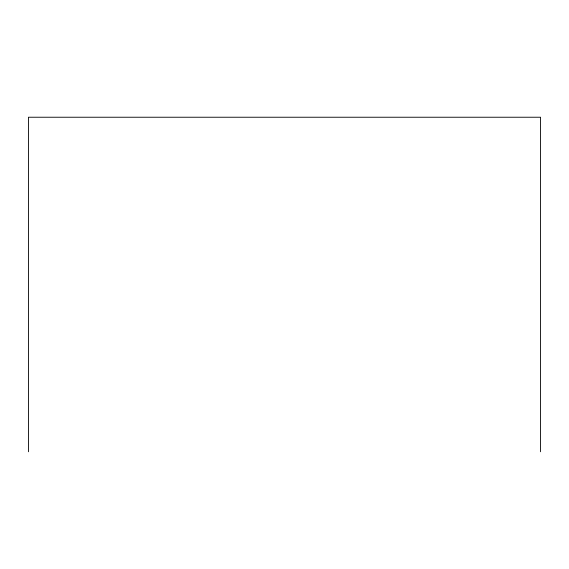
<?xml version="1.0" encoding="UTF-8"?>
<svg xmlns="http://www.w3.org/2000/svg" width="569" height="569" viewBox="0 0 569 569"><rect width="100%" height="100%" fill="white"/><g stroke="black" fill="none" stroke-linecap="round" stroke-linejoin="round"><path stroke-width="0.85" d="M540.55 451.765L540.55 117.235L28.45 117.235L28.45 451.765"/></g></svg>
